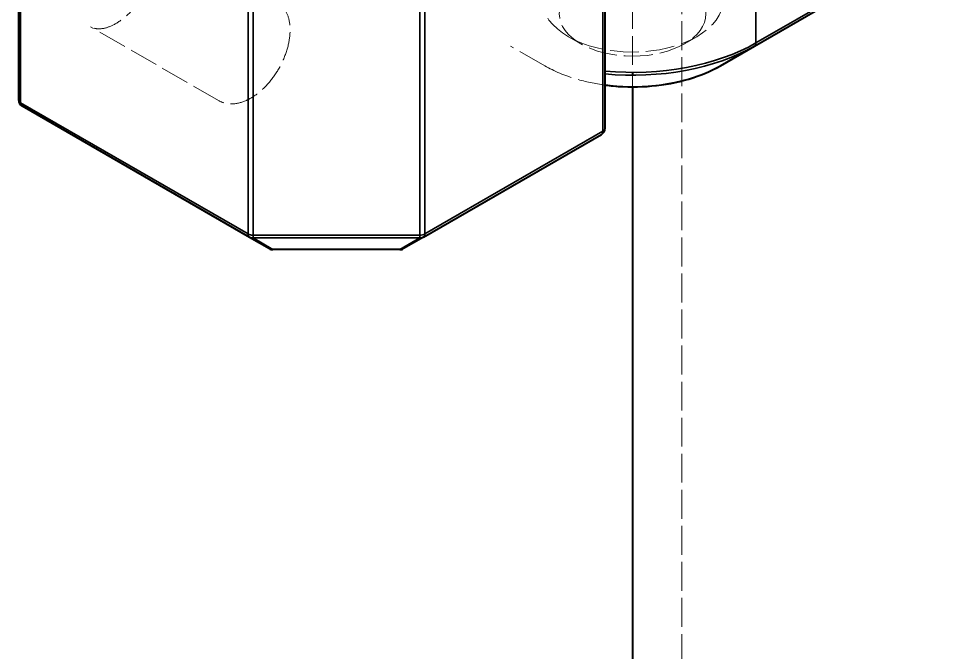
# Model space of a CAD drawing. Header units: millimetres. Extents: x 0 to 3567, y 0 to 2523.
# Drawn here: x 3241.56 to 3257.55, y 2183.41 to 2194.32 of the extents above; entities that cross this region are included whole.
import ezdxf

# ---------------------------------------------------------------- set-up
doc = ezdxf.new("R2010")
doc.units = ezdxf.units.MM
doc.header["$LTSCALE"] = 3
doc.linetypes.add('DASHED', pattern=[0.2067, 0.1654, -0.0413])
for name, color, linetype, lineweight, true_color in [('가려진 것(ISO)', 2, 'DASHED', 18, 0xffff00), ('가시적인 것(ISO)', 3, 'Continuous', 40, 0x00ff00), ('가시적인 좁은 것(ISO)', 3, 'Continuous', 35, 0x00ff00)]:
    doc.layers.add(name, color=color, linetype=linetype, lineweight=lineweight, true_color=true_color)

msp = doc.modelspace()

# ---------------------------------------------------------------- linework, layer by layer
at = {"layer": '가려진 것(ISO)'}
for p, q in [((3252.9691, 2121.8452), (3252.9691, 2222.7642)), ((3252.1206, 2210.7617), (3252.1206, 2193.3935)), ((3245.0015, 2192.9081), (3242.8009, 2194.1786)), ((3251.2296, 2193.8847), (3251.0175, 2194.0072)), ((3253.0115, 2193.8847), (3253.2237, 2194.0072)), ((3250.6108, 2193.5071), (3250.0241, 2193.8458)), ((3252.1206, 2193.3445), (3252.1206, 2193.1443))]:
    msp.add_line(p, q, dxfattribs=at)
for centre, major_axis in [((3252.1206, 2194.644), (1.56, 0)), ((3252.1206, 2194.3991), (1.26, 0))]:
    msp.add_ellipse(centre, major_axis=major_axis, ratio=0.5773503, dxfattribs=at)
for points, knots in [([(3243.7909, 2195.8933), (3243.8444, 2195.8624), (3243.8888, 2195.8111), (3243.9425, 2195.6756), (3243.9571, 2195.6043), (3243.9631, 2195.4452), (3243.9556, 2195.3585), (3243.9189, 2195.1759), (3243.8895, 2195.0799), (3243.8106, 2194.8889), (3243.761, 2194.794), (3243.6469, 2194.6157), (3243.5823, 2194.5325), (3243.4459, 2194.3872), (3243.3741, 2194.3249), (3243.2324, 2194.2274), (3243.1625, 2194.1919), (3243.0328, 2194.1482), (3242.9734, 2194.1401), (3242.8755, 2194.1464), (3242.8357, 2194.1585), (3242.8009, 2194.1786)], [5.4977871, 5.4977871, 5.4977871, 5.4977871, 5.9263483, 5.9263483, 6.2405122, 6.2405122, 6.5400553, 6.5400553, 6.8425207, 6.8425207, 7.1480516, 7.1480516, 7.4542241, 7.4542241, 7.7583888, 7.7583888, 8.0588293, 8.0588293, 8.3610555, 8.3610555, 8.6393798, 8.6393798, 8.6393798, 8.6393798]), ([(3245.9915, 2194.6228), (3246.045, 2194.5919), (3246.0912, 2194.5486), (3246.1666, 2194.4416), (3246.1941, 2194.3765), (3246.2302, 2194.2257), (3246.2356, 2194.1381), (3246.2218, 2193.9522), (3246.2016, 2193.8535), (3246.1383, 2193.6576), (3246.0954, 2193.5605), (3245.9917, 2193.3766), (3245.9309, 2193.2898), (3245.7965, 2193.1341), (3245.7229, 2193.0653), (3245.568, 2192.9528), (3245.4867, 2192.9092), (3245.3244, 2192.8559), (3245.2431, 2192.8452), (3245.1071, 2192.8614), (3245.0513, 2192.8793), (3245.0015, 2192.9081)], [5.4977871, 5.4977871, 5.4977871, 5.4977871, 5.7591049, 5.7591049, 6.0447794, 6.0447794, 6.3724556, 6.3724556, 6.7132694, 6.7132694, 7.0514031, 7.0514031, 7.3877321, 7.3877321, 7.7255359, 7.7255359, 8.0663096, 8.0663096, 8.3964188, 8.3964188, 8.6393798, 8.6393798, 8.6393798, 8.6393798]), ([(3250.6108, 2193.5071), (3250.772, 2193.414), (3250.9565, 2193.3369), (3251.3119, 2193.2323), (3251.477, 2193.1978), (3251.6466, 2193.1753)], [4.71238864, 4.71238864, 4.71238864, 4.71238864, 5.02654797, 5.02654797, 5.27239293, 5.27239293, 5.27239293, 5.27239293])]:
    msp.add_open_spline(points, degree=3, knots=knots, dxfattribs=at)
at = {"layer": '가시적인 것(ISO)'}
for p, q in [((3241.5637, 2206.067), (3241.5637, 2192.921)), ((3254.217, 2193.8458), (3257.5263, 2195.7564)), ((3251.6466, 2192.4311), (3251.6466, 2195.3544)), ((3253.6303, 2193.5071), (3254.217, 2193.8458)), ((3252.1206, 2193.3935), (3252.1206, 2193.3445)), ((3252.1206, 2193.1443), (3252.1206, 2143.1557)), ((3241.6237, 2192.817), (3245.5342, 2190.5593)), ((3248.5246, 2190.5593), (3251.5866, 2192.3272)), ((3245.5342, 2190.5593), (3245.8779, 2190.3609)), ((3248.5246, 2190.5593), (3248.1809, 2190.3609)), ((3248.1209, 2190.3448), (3245.9379, 2190.3448))]:
    msp.add_line(p, q, dxfattribs=at)
for centre, start, end in [((3241.6837, 2192.921), 180, 240), ((3251.5266, 2192.4311), 300, 0), ((3245.9379, 2190.4648), 240, 270), ((3248.1209, 2190.4648), 270, 300)]:
    msp.add_arc(centre, 0.12, start, end, dxfattribs=at)
msp.add_open_spline([(3251.6466, 2193.1753), (3251.6937, 2193.1691), (3251.7412, 2193.1638), (3252.0083, 2193.1393), (3252.2328, 2193.1393), (3252.6716, 2193.1795), (3252.8859, 2193.2196), (3253.2846, 2193.3369), (3253.4691, 2193.414), (3253.6303, 2193.5071)], degree=3, knots=[5.2723929, 5.2723929, 5.2723929, 5.2723929, 5.3407073, 5.3407073, 5.6548666, 5.6548666, 5.969026, 5.969026, 6.2831853, 6.2831853, 6.2831853, 6.2831853], dxfattribs=at)
at = {"layer": '가시적인 좁은 것(ISO)'}
for p, q in [((3241.5988, 2206.0181), (3241.5988, 2192.872)), ((3245.5093, 2190.6142), (3245.5093, 2203.7603)), ((3245.5942, 2190.594), (3245.5942, 2203.74)), ((3248.4646, 2190.594), (3248.4646, 2203.74)), ((3248.5495, 2190.6142), (3248.5495, 2203.7603)), ((3254.2419, 2196.7016), (3254.2419, 2193.9008)), ((3254.2419, 2193.9008), (3257.5511, 2195.8114)), ((3251.6115, 2192.3821), (3251.6115, 2195.3054)), ((3241.5988, 2192.872), (3245.5093, 2190.6142)), ((3248.5495, 2190.6142), (3251.6115, 2192.3821)), ((3245.5942, 2190.545), (3245.5942, 2190.594)), ((3245.5942, 2190.594), (3248.4646, 2190.594)), ((3245.5942, 2190.545), (3248.4646, 2190.545)), ((3245.5942, 2190.545), (3245.9379, 2190.3465)), ((3248.4646, 2190.545), (3248.1209, 2190.3465)), ((3248.4646, 2190.594), (3248.4646, 2190.545)), ((3248.1209, 2190.3465), (3245.9379, 2190.3465)), ((3245.9379, 2190.3465), (3245.9379, 2190.3448)), ((3248.1209, 2190.3448), (3248.1209, 2190.3465))]:
    msp.add_line(p, q, dxfattribs=at)
for centre, major_axis, ratio, start_param, end_param in [((3252.1206, 2195.1255), (3, 0), 0.5773503, 4.5537343, 5.4977871), ((3252.1206, 2195.0562), (2.9649, 0), 0.5773503, 4.5518373, 5.4977871), ((3254.157, 2193.9498), (0.06, -0.1039), 0.5773503, 0.0000046, 0.7854045), ((3252.1206, 2194.3788), (-2.1351, 0), 0.5773503, 1.3469469, 2.3561945), ((3241.6837, 2192.921), (-0.12, 0), 0.5773503, 0, 0.7853982), ((3241.6837, 2192.921), (-0.06, -0.1039), 0.5773503, 5.4977871, 6.2831853), ((3251.5266, 2192.4311), (0.06, -0.1039), 0.5773503, 0, 0.7853982), ((3251.5266, 2192.4311), (0.12, 0), 0.5773503, 5.4977871, 6.2831853), ((3245.5942, 2190.6632), (-0.06, -0.1039), 0.5773503, 5.4977871, 6.2831853), ((3245.5942, 2190.6632), (0.12, 0), 0.5773503, 3.9269908, 4.712389), ((3248.4646, 2190.6632), (0.12, 0), 0.5773503, 4.712389, 5.4977871), ((3248.4646, 2190.6632), (0.06, -0.1039), 0.5773503, 0, 0.7853982), ((3245.5942, 2190.6632), (-0.06, -0.1039), 0.9458622, 0, 0.5480284), ((3248.4646, 2190.6632), (0.06, -0.1039), 0.9458622, 5.7351569, 6.2831853), ((3245.9379, 2190.4648), (-0.06, -0.1039), 0.9458622, 0, 0.5480284), ((3248.1209, 2190.4648), (0.06, -0.1039), 0.9458622, 5.7351569, 6.2831853)]:
    msp.add_ellipse(centre, major_axis=major_axis, ratio=ratio, start_param=start_param, end_param=end_param, dxfattribs=at)

doc.saveas('drawing.dxf')
